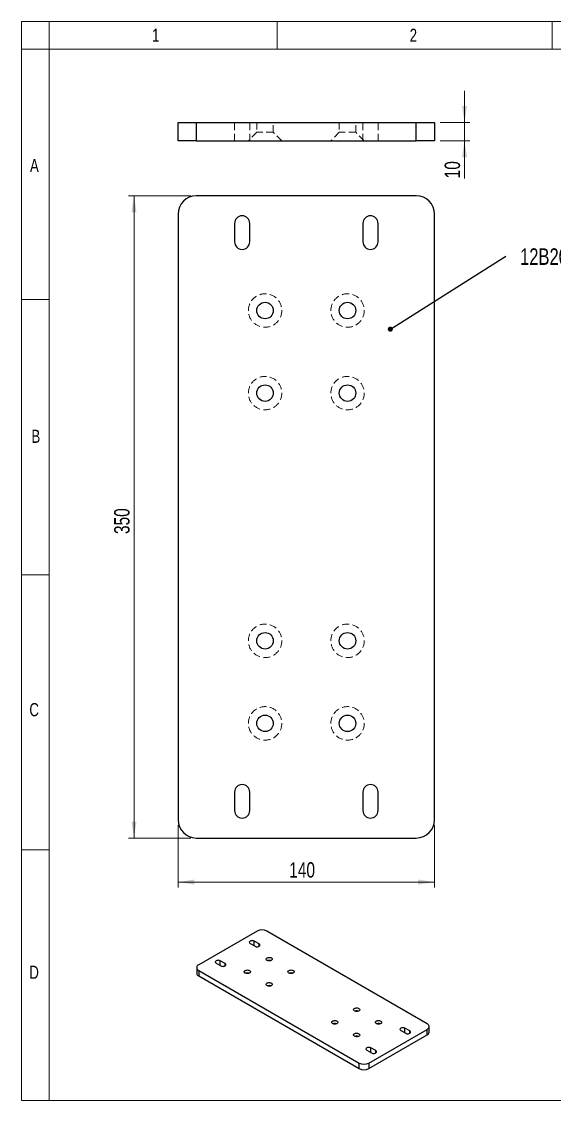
# Model space of a CAD drawing. Header units: millimetres. Extents: x 14 to 878, y 20 to 608.
# Drawn here: x 14 to 304, y 20 to 608 of the extents above; entities that cross this region are included whole.
import ezdxf

# ---------------------------------------------------------------- set-up
doc = ezdxf.new("R2010")
doc.units = ezdxf.units.MM
doc.header["$LTSCALE"] = 3
doc.linetypes.add('HIDDEN', pattern=[1.905, 1.27, -0.635])
doc.styles.add('SLDTEXTSTYLE0', font='TXT', dxfattribs={"width": 0.75})
doc.dimstyles.new('SLDDIMSTYLE0', dxfattribs={"dimtxt": 8.4, "dimasz": 9, "dimexe": 0, "dimexo": 0.0625, "dimgap": 2.1, "dimtad": 1, "dimrnd": 1e-09, "dimzin": 12, "dimdsep": 46, "dimtxsty": 'SLDTEXTSTYLE0', "dimsah": 1, "dimcen": 0.09, "dimadec": 0, "dimazin": 3, "dimtfac": 1, "dimtmove": 0, "dimatfit": 0, "dimfxl": 1, "dimfrac": 2, "dimtolj": 1, "dimtzin": 12, "dimarcsym": 0})
doc.dimstyles.new('SLDDIMSTYLE1', dxfattribs={"dimtxt": 8.4, "dimasz": 9, "dimexe": 0, "dimexo": 0.0625, "dimgap": 2.1, "dimtad": 1, "dimrnd": 1e-09, "dimzin": 12, "dimdsep": 46, "dimtxsty": 'SLDTEXTSTYLE0', "dimsah": 1, "dimcen": 0.09, "dimadec": 0, "dimazin": 3, "dimtfac": 1, "dimtofl": 0, "dimtmove": 0, "dimatfit": 3, "dimfxl": 1, "dimfrac": 2, "dimtolj": 1, "dimtzin": 12, "dimarcsym": 0})
doc.dimstyles.new('SLDDIMSTYLE5', dxfattribs={"dimtxt": 0.18, "dimasz": 2.769231, "dimexe": 0, "dimexo": 0.0625, "dimgap": 0, "dimtad": 0, "dimtih": 1, "dimtoh": 1, "dimdec": 0, "dimrnd": 1e-09, "dimzin": 0, "dimdsep": 46, "dimtxsty": 'Standard', "dimblk1": 'DOT', "dimblk2": 'DOT', "dimsah": 1, "dimcen": 0.09, "dimadec": 0, "dimazin": 0, "dimtfac": 2.769231, "dimtdec": 0, "dimtofl": 0, "dimtmove": 0, "dimatfit": 3, "dimldrblk": 'DOT', "dimfxl": 1, "dimfrac": 2, "dimtolj": 1, "dimtzin": 0, "dimarcsym": 0})

# ---------------------------------------------------------------- blocks, each defined once
blk = doc.blocks.new('_D_20')
at = {"color": 7, "linetype": 'Continuous', "lineweight": 0}
for p, q in [((98.88, 169.8), (98.88, 135.8)), ((238.88, 169.8), (238.88, 135.8)), ((98.88, 138.8), (238.88, 138.8))]:
    blk.add_line(p, q, dxfattribs=at)
at = {"color": 7, "linetype": 'Continuous', "lineweight": 18}
for points in [[(98.88, 138.8), (107.88, 137.42), (107.88, 140.19)], [(238.88, 138.8), (229.88, 140.19), (229.88, 137.42)]]:
    blk.add_solid(points, dxfattribs=at)
at = {"color": 7, "linetype": 'Continuous', "lineweight": 18, "insert": (159.57, 149.63), "char_height": 8.4, "attachment_point": 1, "style": 'SLDTEXTSTYLE0'}
blk.add_mtext('140', dxfattribs=at)
blk = doc.blocks.new('_D_21')
at = {"color": 7, "linetype": 'Continuous', "lineweight": 0}
for p, q in [((105.88, 512.8), (71.88, 512.8)), ((74.88, 512.8), (74.88, 162.8)), ((105.88, 162.8), (71.88, 162.8))]:
    blk.add_line(p, q, dxfattribs=at)
at = {"color": 7, "linetype": 'Continuous', "lineweight": 18}
for points in [[(74.88, 512.8), (73.5, 503.8), (76.27, 503.8)], [(74.88, 162.8), (76.27, 171.8), (73.5, 171.8)]]:
    blk.add_solid(points, dxfattribs=at)
at = {"color": 7, "linetype": 'Continuous', "lineweight": 18, "insert": (64.05, 328.49), "char_height": 8.4, "attachment_point": 1, "rotation": 90, "style": 'SLDTEXTSTYLE0'}
blk.add_mtext('350', dxfattribs=at)
blk = doc.blocks.new('SW_NOTE_0')
at = {"color": 0, "linetype": 'Continuous', "lineweight": 0, "insert": (30.81, 4.34), "char_height": 9, "attachment_point": 2, "style": 'SLDTEXTSTYLE0'}
blk.add_mtext('12B200107', dxfattribs=at)
blk = doc.blocks.new('_Dot')
at = {"color": 0, "linetype": 'ByBlock', "lineweight": -2}
blk.add_line((-0.5, 0), (-1, 0), dxfattribs=at)
at = {"color": 0, "linetype": 'ByBlock', "const_width": 0.5}
blk.add_lwpolyline([(-0.25, 0, 1), (0.25, 0, 1)], format="xyb", close=True, dxfattribs=at)
blk = doc.blocks.new('_D_22')
at = {"color": 7, "linetype": 'Continuous', "lineweight": 0}
for p, q in [((255.19, 552.81), (255.19, 570.12)), ((241.88, 552.81), (258.19, 552.81)), ((255.19, 552.81), (255.19, 542.81)), ((241.88, 542.81), (258.19, 542.81)), ((255.19, 542.81), (255.19, 522.35))]:
    blk.add_line(p, q, dxfattribs=at)
at = {"color": 7, "linetype": 'Continuous', "lineweight": 18}
for points in [[(255.19, 552.81), (256.57, 561.81), (253.81, 561.81)], [(255.19, 542.81), (253.81, 533.81), (256.57, 533.81)]]:
    blk.add_solid(points, dxfattribs=at)
at = {"color": 7, "linetype": 'Continuous', "lineweight": 18, "insert": (244.36, 522.35), "char_height": 8.4, "attachment_point": 1, "rotation": 90, "style": 'SLDTEXTSTYLE0'}
blk.add_mtext('10', dxfattribs=at)

msp = doc.modelspace()

# ---------------------------------------------------------------- linework, layer by layer
at = {"color": 7, "linetype": 'Continuous', "lineweight": 18}
for p, q in [((13.5216424, 592.7947967), (13.5216424, 607.7947967)), ((13.5216424, 607.7947967), (28.5216424, 607.7947967)), ((28.5216424, 607.7947967), (877.5216424, 607.7947967)), ((28.5216424, 592.7947967), (28.5216424, 607.7947967)), ((153.0216424, 607.7947967), (153.0216424, 592.7947967)), ((303.0216424, 607.7947967), (303.0216424, 592.7947967)), ((13.5216424, 19.7947967), (13.5216424, 592.7947967)), ((13.5216424, 592.7947967), (28.5216424, 592.7947967)), ((28.5216424, 19.7947967), (28.5216424, 592.7947967)), ((28.5216424, 592.7947967), (877.5216424, 592.7947967)), ((28.5216424, 456.2947967), (13.5216424, 456.2947967)), ((28.5216424, 306.2947967), (13.5216424, 306.2947967)), ((28.5216424, 156.2947967), (13.5216424, 156.2947967)), ((13.5216424, 19.7947967), (28.5216424, 19.7947967)), ((28.5216424, 19.7947967), (877.5216424, 19.7947967))]:
    msp.add_line(p, q, dxfattribs=at)
at = {"color": 7, "linetype": 'Continuous', "lineweight": 25}
for p, q in [((98.880723, 542.8136437), (98.880723, 552.8136437)), ((98.880723, 552.8136437), (108.880723, 552.8136437)), ((108.880723, 552.8136437), (108.880723, 542.8136437)), ((108.880723, 552.8136437), (228.880723, 552.8136437)), ((228.880723, 542.8136437), (228.880723, 552.8136437)), ((228.880723, 552.8136437), (238.880723, 552.8136437)), ((238.880723, 552.8136437), (238.880723, 542.8136437)), ((108.880723, 542.8136437), (98.880723, 542.8136437)), ((108.880723, 542.8136437), (228.880723, 542.8136437)), ((238.880723, 542.8136437), (228.880723, 542.8136437)), ((228.880723, 512.8027173), (108.880723, 512.8027173)), ((98.880723, 502.8027173), (98.880723, 172.8027173)), ((238.880723, 172.8027173), (238.880723, 502.8027173)), ((129.730723, 497.8027173), (129.730723, 487.8027173)), ((138.030723, 487.8027173), (138.030723, 497.8027173)), ((199.730723, 497.8027173), (199.730723, 487.8027173)), ((208.030723, 487.8027173), (208.030723, 497.8027173)), ((129.730723, 187.8027173), (129.730723, 177.8027173)), ((138.030723, 177.8027173), (138.030723, 187.8027173)), ((199.730723, 187.8027173), (199.730723, 177.8027173)), ((208.030723, 177.8027173), (208.030723, 187.8027173)), ((108.880723, 162.8027173), (228.880723, 162.8027173)), ((141.9923726, 112.1162629), (110.1725675, 93.7470804)), ((234.8001377, 61.601011), (147.2956735, 112.1162629)), ((143.0928075, 105.0977044), (140.4411571, 106.6284696)), ((140.4411571, 104.0873994), (140.4411571, 106.6284696)), ((138.2402873, 105.3579345), (140.8919377, 103.8271693)), ((143.0928075, 103.8271693), (143.0928075, 105.0977044)), ((119.6787343, 94.642578), (122.3303847, 93.1118128)), ((124.5312545, 94.3823479), (121.8796041, 95.9131132)), ((121.8796041, 93.3720429), (121.8796041, 95.9131132)), ((124.5312545, 93.1118128), (124.5312545, 94.3823479)), ((109.0742179, 92.2163152), (109.0742179, 89.1542871)), ((110.1725675, 90.68555), (197.6770316, 40.170298)), ((110.1725675, 90.68555), (110.1725675, 87.6235219)), ((110.1725675, 87.6235219), (197.6770316, 37.10827)), ((225.2939709, 57.6439829), (222.6423204, 59.1747481)), ((222.6423204, 56.6336779), (222.6423204, 59.1747481)), ((235.8984872, 57.0082177), (235.8984872, 60.0702458)), ((202.9803325, 40.170298), (234.8001377, 58.5394806)), ((202.9803325, 37.10827), (234.8001377, 55.4774525)), ((220.4414506, 57.904213), (223.093101, 56.3734478)), ((225.2939709, 56.3734478), (225.2939709, 57.6439829)), ((234.8001377, 55.4774525), (234.8001377, 58.5394806)), ((201.8798976, 47.1888565), (204.531548, 45.6580913)), ((206.7324179, 46.9286264), (204.0807674, 48.4593917)), ((204.0807674, 45.9183214), (204.0807674, 48.4593917)), ((206.7324179, 45.6580913), (206.7324179, 46.9286264)), ((197.6770316, 37.10827), (197.6770316, 40.170298)), ((202.9803325, 40.170298), (202.9803325, 37.10827))]:
    msp.add_line(p, q, dxfattribs=at)
at = {"color": 7, "linetype": 'HIDDEN', "lineweight": 18}
for p, q in [((129.730723, 542.8136437), (129.730723, 552.8136437)), ((138.030723, 542.8136437), (138.030723, 552.8136437)), ((141.880723, 552.8136437), (141.880723, 547.4386437)), ((150.880723, 547.4386437), (150.880723, 552.8136437)), ((186.880723, 552.8136437), (186.880723, 547.4386437)), ((195.880723, 547.4386437), (195.880723, 552.8136437)), ((199.730723, 542.8136437), (199.730723, 552.8136437)), ((208.030723, 542.8136437), (208.030723, 552.8136437)), ((141.880723, 547.4386437), (137.255723, 542.8136437)), ((150.880723, 547.4386437), (141.880723, 547.4386437)), ((155.505723, 542.8136437), (150.880723, 547.4386437)), ((186.880723, 547.4386437), (182.255723, 542.8136437)), ((195.880723, 547.4386437), (186.880723, 547.4386437)), ((200.505723, 542.8136437), (195.880723, 547.4386437))]:
    msp.add_line(p, q, dxfattribs=at)
at = {"color": 7, "linetype": 'Continuous', "lineweight": 25, "flags": 128}
for points in [[(140.4411571, 106.6284696), (140.1188472, 106.7712427), (139.7435093, 106.8609937), (139.3407222, 106.8916061), (138.9379351, 106.8609937), (138.5625972, 106.7712427), (138.2402873, 106.6284696), (137.9929702, 106.4424041), (137.8375001, 106.2257261), (137.7844722, 105.9932021), (137.8375001, 105.760678), (137.9929702, 105.5440001), (138.2402873, 105.3579345)], [(140.8919377, 103.8271693), (141.2142476, 103.6843962), (141.5895855, 103.5946452), (141.9923726, 103.5640328), (142.3951598, 103.5946452), (142.7704976, 103.6843962), (143.0928075, 103.8271693), (143.3401247, 104.0132349), (143.4955947, 104.2299128), (143.5486226, 104.4624369), (143.4955947, 104.6949609), (143.3401247, 104.9116389), (143.0928075, 105.0977044)], [(121.8796041, 95.9131132), (121.5572942, 96.0558863), (121.1819563, 96.1456372), (120.7791692, 96.1762496), (120.376382, 96.1456372), (120.0010442, 96.0558863), (119.6787343, 95.9131132), (119.4314172, 95.7270476), (119.2759471, 95.5103697), (119.2229192, 95.2778456), (119.2759471, 95.0453215), (119.4314172, 94.8286436), (119.6787343, 94.642578)], [(122.3303847, 93.1118128), (122.6526946, 92.9690397), (123.0280325, 92.8792888), (123.4308196, 92.8486764), (123.8336068, 92.8792888), (124.2089446, 92.9690397), (124.5312545, 93.1118128), (124.7785716, 93.2978784), (124.9340417, 93.5145563), (124.9870696, 93.7470804), (124.9340417, 93.9796044), (124.7785716, 94.1962824), (124.5312545, 94.3823479)], [(149.8147414, 97.4974551), (150.0656296, 97.3125873), (150.2325902, 97.0984302), (150.3059199, 96.8674299), (150.2813573, 96.6330112), (150.1603297, 96.4087977), (149.9498708, 96.2078199), (149.6622118, 96.0417579), (149.3140703, 95.9202626), (148.9256791, 95.8503948), (148.51961, 95.8362151), (148.1194623, 95.8785475), (147.7484911, 95.9749318), (147.428256, 96.1197665), (147.1773678, 96.3046343), (147.0104072, 96.5187914), (146.9370774, 96.7497917), (146.9616401, 96.9842104), (147.0826677, 97.2084239), (147.2931266, 97.4094017), (147.5807856, 97.5754637), (147.9289271, 97.696959), (148.3173183, 97.7668268), (148.7233874, 97.7810065), (149.1235351, 97.7386741), (149.4945063, 97.6422898), (149.8147414, 97.4974551)], [(110.1725675, 93.7470804), (109.7523977, 93.45801), (109.4255637, 93.1312114), (109.201996, 92.7766141), (109.0884878, 92.4049924), (109.0884878, 92.0276379), (109.201996, 91.6560162), (109.4255637, 91.3014189), (109.7523977, 90.9746203), (110.1725675, 90.68555)], [(137.8823145, 90.6090117), (138.1332027, 90.4241439), (138.3001632, 90.2099868), (138.373493, 89.9789865), (138.3489304, 89.7445678), (138.2279028, 89.5203543), (138.0174439, 89.3193765), (137.7297849, 89.1533145), (137.3816434, 89.0318191), (136.9932521, 88.9619514), (136.587183, 88.9477717), (136.1870354, 88.9901041), (135.8160642, 89.0864883), (135.4958291, 89.231323), (135.2449409, 89.4161908), (135.0779803, 89.6303479), (135.0046505, 89.8613483), (135.0292132, 90.095767), (135.1502408, 90.3199804), (135.3606996, 90.5209582), (135.6483587, 90.6870203), (135.9965002, 90.8085156), (136.3848914, 90.8783833), (136.7909605, 90.892563), (137.1911082, 90.8502307), (137.5620793, 90.7538464), (137.8823145, 90.6090117)], [(161.7471683, 90.6090117), (161.9980565, 90.4241439), (162.1650171, 90.2099868), (162.2383469, 89.9789865), (162.2137842, 89.7445678), (162.0927566, 89.5203543), (161.8822977, 89.3193765), (161.5946387, 89.1533145), (161.2464972, 89.0318191), (160.858106, 88.9619514), (160.4520369, 88.9477717), (160.0518892, 88.9901041), (159.6809181, 89.0864883), (159.3606829, 89.231323), (159.1097947, 89.4161908), (158.9428342, 89.6303479), (158.8695044, 89.8613483), (158.894067, 90.095767), (159.0150946, 90.3199804), (159.2255535, 90.5209582), (159.5132125, 90.6870203), (159.861354, 90.8085156), (160.2497453, 90.8783833), (160.6558143, 90.892563), (161.055962, 90.8502307), (161.4269332, 90.7538464), (161.7471683, 90.6090117)], [(149.8147414, 83.7205683), (150.0656296, 83.5357005), (150.2325902, 83.3215434), (150.3059199, 83.090543), (150.2813573, 82.8561243), (150.1603297, 82.6319108), (149.9498708, 82.430933), (149.6622118, 82.264871), (149.3140703, 82.1433757), (148.9256791, 82.0735079), (148.51961, 82.0593282), (148.1194623, 82.1016606), (147.7484911, 82.1980449), (147.428256, 82.3428796), (147.1773678, 82.5277474), (147.0104072, 82.7419045), (146.9370774, 82.9729048), (146.9616401, 83.2073235), (147.0826677, 83.431537), (147.2931266, 83.6325148), (147.5807856, 83.7985768), (147.9289271, 83.9200721), (148.3173183, 83.9899399), (148.7233874, 84.0041196), (149.1235351, 83.9617872), (149.4945063, 83.8654029), (149.8147414, 83.7205683)], [(197.5444491, 69.9436814), (197.7953373, 69.7588136), (197.9622979, 69.5446565), (198.0356277, 69.3136561), (198.011065, 69.0792374), (197.8900374, 68.8550239), (197.6795785, 68.6540461), (197.3919195, 68.4879841), (197.043778, 68.3664888), (196.6553868, 68.2966211), (196.2493177, 68.2824413), (195.84917, 68.3247737), (195.4781989, 68.421158), (195.1579637, 68.5659927), (194.9070755, 68.7508605), (194.740115, 68.9650176), (194.6667852, 69.1960179), (194.6913478, 69.4304366), (194.8123754, 69.6546501), (195.0228343, 69.8556279), (195.3104933, 70.0216899), (195.6586348, 70.1431853), (196.047026, 70.213053), (196.4530951, 70.2272327), (196.8532428, 70.1849003), (197.224214, 70.0885161), (197.5444491, 69.9436814)], [(185.6120222, 63.0552379), (185.8629104, 62.8703701), (186.029871, 62.656213), (186.1032007, 62.4252127), (186.0786381, 62.190794), (185.9576105, 61.9665805), (185.7471516, 61.7656027), (185.4594926, 61.5995407), (185.1113511, 61.4780454), (184.7229599, 61.4081776), (184.3168908, 61.3939979), (183.9167431, 61.4363303), (183.5457719, 61.5327146), (183.2255368, 61.6775492), (182.9746486, 61.862417), (182.807688, 62.0765741), (182.7343582, 62.3075745), (182.7589209, 62.5419932), (182.8799485, 62.7662067), (183.0904074, 62.9671845), (183.3780664, 63.1332465), (183.7262079, 63.2547418), (184.1145991, 63.3246096), (184.5206682, 63.3387893), (184.9208159, 63.2964569), (185.2917871, 63.2000726), (185.6120222, 63.0552379)], [(209.476876, 63.0552379), (209.7277643, 62.8703701), (209.8947248, 62.656213), (209.9680546, 62.4252127), (209.9434919, 62.190794), (209.8224643, 61.9665805), (209.6120055, 61.7656027), (209.3243465, 61.5995407), (208.976205, 61.4780454), (208.5878137, 61.4081776), (208.1817446, 61.3939979), (207.781597, 61.4363303), (207.4106258, 61.5327146), (207.0903907, 61.6775492), (206.8395025, 61.862417), (206.6725419, 62.0765741), (206.5992121, 62.3075745), (206.6237748, 62.5419932), (206.7448024, 62.7662067), (206.9552612, 62.9671845), (207.2429203, 63.1332465), (207.5910617, 63.2547418), (207.979453, 63.3246096), (208.3855221, 63.3387893), (208.7856698, 63.2964569), (209.1566409, 63.2000726), (209.476876, 63.0552379)], [(222.6423204, 59.1747481), (222.3200105, 59.3175212), (221.9446726, 59.4072722), (221.5418855, 59.4378846), (221.1390984, 59.4072722), (220.7637605, 59.3175212), (220.4414506, 59.1747481), (220.1941335, 58.9886826), (220.0386634, 58.7720046), (219.9856355, 58.5394806), (220.0386634, 58.3069565), (220.1941335, 58.0902786), (220.4414506, 57.904213)], [(234.8001377, 58.5394806), (235.2203074, 58.8285509), (235.5471414, 59.1553495), (235.7707091, 59.5099468), (235.8842173, 59.8815685), (235.8842173, 60.258923), (235.7707091, 60.6305447), (235.5471414, 60.985142), (235.2203074, 61.3119406), (234.8001377, 61.601011)], [(197.5444491, 56.1667945), (197.7953373, 55.9819267), (197.9622979, 55.7677696), (198.0356277, 55.5367692), (198.011065, 55.3023505), (197.8900374, 55.0781371), (197.6795785, 54.8771593), (197.3919195, 54.7110972), (197.043778, 54.5896019), (196.6553868, 54.5197342), (196.2493177, 54.5055545), (195.84917, 54.5478868), (195.4781989, 54.6442711), (195.1579637, 54.7891058), (194.9070755, 54.9739736), (194.740115, 55.1881307), (194.6667852, 55.419131), (194.6913478, 55.6535497), (194.8123754, 55.8777632), (195.0228343, 56.078741), (195.3104933, 56.244803), (195.6586348, 56.3662984), (196.047026, 56.4361661), (196.4530951, 56.4503458), (196.8532428, 56.4080134), (197.224214, 56.3116292), (197.5444491, 56.1667945)], [(223.093101, 56.3734478), (223.4154109, 56.2306747), (223.7907488, 56.1409237), (224.1935359, 56.1103113), (224.5963231, 56.1409237), (224.9716609, 56.2306747), (225.2939709, 56.3734478), (225.541288, 56.5595134), (225.696758, 56.7761913), (225.7497859, 57.0087154), (225.696758, 57.2412394), (225.541288, 57.4579174), (225.2939709, 57.6439829)], [(204.0807674, 48.4593917), (203.7584575, 48.6021648), (203.3831196, 48.6919157), (202.9803325, 48.7225281), (202.5775454, 48.6919157), (202.2022075, 48.6021648), (201.8798976, 48.4593917), (201.6325805, 48.2733261), (201.4771104, 48.0566482), (201.4240825, 47.8241241), (201.4771104, 47.5916), (201.6325805, 47.3749221), (201.8798976, 47.1888565)], [(204.531548, 45.6580913), (204.8538579, 45.5153182), (205.2291958, 45.4255673), (205.6319829, 45.3949549), (206.0347701, 45.4255673), (206.4101079, 45.5153182), (206.7324179, 45.6580913), (206.979735, 45.8441569), (207.135205, 46.0608348), (207.1882329, 46.2933589), (207.135205, 46.5258829), (206.979735, 46.7425609), (206.7324179, 46.9286264)]]:
    msp.add_lwpolyline(points, dxfattribs=at)
at = {"color": 7, "linetype": 'HIDDEN', "lineweight": 18}
for centre in [(146.380723, 450.3027173), (191.380723, 450.3027173), (146.380723, 405.3027173), (191.380723, 405.3027173), (146.380723, 270.3027173), (191.380723, 270.3027173), (146.380723, 225.3027173), (191.380723, 225.3027173)]:
    msp.add_circle(centre, 9.125, dxfattribs=at)
at = {"color": 7, "linetype": 'Continuous', "lineweight": 25}
for centre in [(146.380723, 450.3027173), (191.380723, 450.3027173), (146.380723, 405.3027173), (191.380723, 405.3027173), (146.380723, 270.3027173), (191.380723, 270.3027173), (146.380723, 225.3027173), (191.380723, 225.3027173)]:
    msp.add_circle(centre, 4.5, dxfattribs=at)
for centre, radius, start, end in [((108.880723, 502.8027173), 10, 90, 180), ((228.880723, 502.8027173), 10, 0, 90), ((133.880723, 497.8027173), 4.15, 0, 180), ((203.880723, 497.8027173), 4.15, 360, 180), ((133.880723, 487.8027173), 4.15, 180, 0), ((203.880723, 487.8027173), 4.15, 180, 0), ((133.880723, 187.8027173), 4.15, 0, 180), ((203.880723, 187.8027173), 4.15, 0, 180), ((133.880723, 177.8027173), 4.15, 180, 0), ((203.880723, 177.8027173), 4.15, 180, 0), ((108.880723, 172.8027173), 10, 180, 270), ((228.880723, 172.8027173), 10, 270, 0), ((144.644023, 107.0267113), 5.7388837, 62.4805390039, 117.5194609961), ((148.6214987, 93.4411502), 2.7000575, 70.4589971718, 109.5410028282), ((110.9033788, 89.3073159), 1.835551, 184.7822660226, 246.537874935), ((136.6890718, 86.5527067), 2.7000575, 70.4589971718, 109.5410028281), ((160.5539256, 86.5527067), 2.7000575, 70.4589971719, 109.5410028281), ((148.6214987, 79.6642633), 2.7000575, 70.4589971719, 109.5410028281), ((196.3512064, 65.8873764), 2.7000575, 70.4589971718, 109.5410028282), ((184.4187795, 58.998933), 2.7000575, 70.4589971718, 109.5410028282), ((208.2836334, 58.998933), 2.7000575, 70.4589971718, 109.5410028282), ((196.3512064, 52.1104895), 2.7000575, 70.4589971718, 109.5410028282), ((234.0239885, 57.1937772), 1.8836607, 294.333235592, 354.3466234504), ((200.3286821, 45.2598497), 5.7388837, 242.4805390039, 297.5194609961), ((200.3286821, 42.1978216), 5.7388837, 242.4805390039, 297.5194609961)]:
    msp.add_arc(centre, radius, start, end, dxfattribs=at)

# ---------------------------------------------------------------- block references
at = {"color": 7, "linetype": 'Continuous', "lineweight": 0}
msp.add_blockref('SW_NOTE_0', (277.785134, 479.8537774), dxfattribs=at)

# ---------------------------------------------------------------- texts
at = {"color": 7, "linetype": 'Continuous', "lineweight": 0, "char_height": 7.14375, "attachment_point": 1, "style": 'SLDTEXTSTYLE0'}
for s, insert in [('1', (84.7687825, 603.9039237)), ('2', (225.3079153, 603.9039237)), ('A', (18.1448002, 532.9216085)), ('B', (18.9385503, 385.3367253)), ('C', (17.8008421, 236.3380479)), ('D', (17.8008421, 93.2156129))]:
    msp.add_mtext(s, dxfattribs=dict(at, insert=insert))

# ---------------------------------------------------------------- dimensions: what is measured, and where the dimension line sits
at = {"color": 7, "linetype": 'Continuous', "lineweight": 18}
for base, p1, p2, dimstyle, picture, middle in [((255.1901798, 542.8136437), (238.880723, 552.8136437), (238.880723, 542.8136437), 'SLDDIMSTYLE0', '_D_22', (255.1901798, 528.551989)), ((74.880723, 162.8027173), (108.880723, 512.8027173), (108.880723, 162.8027173), 'SLDDIMSTYLE1', '_D_21', (74.880723, 337.8027173))]:
    dim = msp.add_linear_dim(base=base, p1=p1, p2=p2, angle=90, dimstyle=dimstyle, dxfattribs=at)
    dim.commit()
    dim.dimension.update_dxf_attribs({"geometry": picture, "text_midpoint": middle, "dimtype": 160})
dim = msp.add_linear_dim(base=(238.880723, 138.8027173), p1=(98.880723, 172.8027173), p2=(238.880723, 172.8027173), dimstyle='SLDDIMSTYLE1', dxfattribs=at)
dim.commit()
dim.dimension.update_dxf_attribs({"geometry": '_D_20', "text_midpoint": (168.880723, 138.8027173), "dimtype": 160})

# ---------------------------------------------------------------- leaders
at = {"color": 7, "linetype": 'Continuous', "lineweight": 0}
msp.add_leader([(214.7277758, 440.1582258), (277.785134, 479.8537774)], dimstyle='SLDDIMSTYLE5', dxfattribs=at)

doc.saveas('drawing.dxf')
